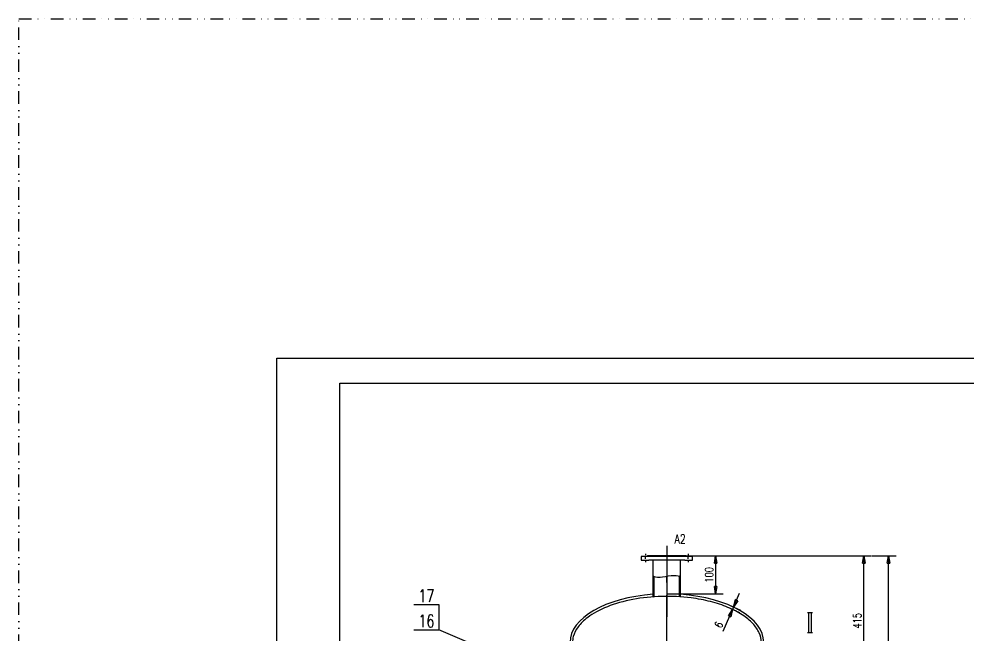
# Model space of a CAD drawing. Header units: millimetres. Extents: x -78 to 2070, y -197 to 1043.
# Drawn here: x -77.8 to 299.5, y 798.5 to 1043.4 of the extents above; entities that cross this region are included whole.
import ezdxf
from ezdxf.enums import TextEntityAlignment as Align

# ---------------------------------------------------------------- set-up
doc = ezdxf.new("R2010")
doc.units = ezdxf.units.MM
doc.header["$LTSCALE"] = 10
doc.linetypes.add('CENTER', pattern=[6.25, 5, -0.5, 0.25, -0.5])
doc.linetypes.add('DIVIDE', pattern=[1.25, 0.5, -0.25, 0, -0.25, 0, -0.25])
for name, color, linetype in [('1', 2, 'Continuous'), ('2', 1, 'Continuous'), ('4', 2, 'CENTER'), ('6', 6, 'DIVIDE')]:
    doc.layers.add(name, color=color, linetype=linetype)
doc.styles.add('HZ', font='txt', dxfattribs={"width": 0.75, "bigfont": 'hztxt'})
doc.dimstyles.new('机械$0', dxfattribs={"dimtxt": 3.2, "dimasz": 3.001, "dimexe": 3, "dimexo": 0, "dimgap": 1, "dimtad": 1, "dimdsep": 46, "dimtxsty": 'HZ', "dimblk": 'CLOSED', "dimcen": 0, "dimclrd": 256, "dimclre": 256, "dimclrt": 256, "dimadec": 0, "dimazin": 0, "dimtfac": 1, "dimtmove": 0, "dimatfit": 3, "dimldrblk": 'CLOSED', "dimfxl": 0, "dimlwd": -1, "dimlwe": -1, "dimarcsym": 0})

# ---------------------------------------------------------------- blocks, each defined once
blk = doc.blocks.new('_Closed')
at = {"color": 0, "linetype": 'ByBlock', "lineweight": -2}
for p, q in [((-1, 0.17), (0, 0)), ((-1, 0.17), (-1, -0.17)), ((0, 0), (-1, -0.17)), ((0, 0), (-1, 0))]:
    blk.add_line(p, q, dxfattribs=at)
blk = doc.blocks.new('*D117')
at = {"layer": '1'}
for p, q in [((179.79, 829.98), (202.19, 829.98)), ((199.19, 826.98), (199.19, 817.83)), ((179.79, 814.83), (202.19, 814.83))]:
    blk.add_line(p, q, dxfattribs=at)
at = {"layer": 'Defpoints', "color": 0}
for p in [(179.79, 829.98), (179.79, 814.83), (199.19, 814.83)]:
    blk.add_point(p, dxfattribs=at)
at = {"layer": '1', "xscale": 3.001, "yscale": 3.001, "zscale": 3.001}
for p, rotation in [((199.19, 829.98), 90), ((199.19, 814.83), 270)]:
    blk.add_blockref('_Closed', p, dxfattribs=dict(at, rotation=rotation))
at = {"layer": '1', "insert": (196.59, 822.4), "char_height": 3.2, "attachment_point": 5, "rotation": 90, "style": 'HZ'}
blk.add_mtext('100', dxfattribs=at)
blk = doc.blocks.new('*D102')
at = {"layer": '1'}
for p, q in [((202.19, 829.98), (261.11, 829.98)), ((258.11, 776.04), (258.11, 826.98)), ((225.41, 773.04), (261.11, 773.04))]:
    blk.add_line(p, q, dxfattribs=at)
at = {"layer": 'Defpoints', "color": 0}
for p in [(202.19, 829.98), (258.11, 829.98), (225.41, 773.04)]:
    blk.add_point(p, dxfattribs=at)
at = {"layer": '1', "xscale": 3.001, "yscale": 3.001, "zscale": 3.001}
for p, rotation in [((258.11, 829.98), 90), ((258.11, 773.04), 270)]:
    blk.add_blockref('_Closed', p, dxfattribs=dict(at, rotation=rotation))
at = {"layer": '1', "insert": (255.51, 804.11), "char_height": 3.2, "attachment_point": 5, "rotation": 90, "style": 'HZ'}
blk.add_mtext('415', dxfattribs=at)
blk = doc.blocks.new('*D107')
at = {"layer": '1'}
for p, q in [((261.36, 829.98), (270.92, 829.98)), ((267.92, 387.95), (267.92, 826.98)), ((261.11, 384.95), (270.92, 384.95))]:
    blk.add_line(p, q, dxfattribs=at)
at = {"layer": 'Defpoints', "color": 0}
for p in [(261.36, 829.98), (267.92, 829.98), (261.11, 384.95)]:
    blk.add_point(p, dxfattribs=at)
at = {"layer": '1', "xscale": 3.001, "yscale": 3.001, "zscale": 3.001}
for p, rotation in [((267.92, 829.98), 90), ((267.92, 384.95), 270)]:
    blk.add_blockref('_Closed', p, dxfattribs=dict(at, rotation=rotation))
at = {"layer": '1', "insert": (265.32, 607.47), "char_height": 3.2, "attachment_point": 5, "rotation": 90, "style": 'HZ'}
blk.add_mtext('~3962', dxfattribs=at)
blk = doc.blocks.new('*D126')
at = {"layer": '1'}
for p, q in [((207.53, 812.33), (208.73, 815.07)), ((204.78, 809.16), (208.67, 807.46)), ((205.18, 810.08), (209.07, 808.37)), ((206.32, 809.58), (205.92, 808.66)), ((204.71, 805.91), (202.06, 799.87))]:
    blk.add_line(p, q, dxfattribs=at)
at = {"layer": 'Defpoints', "color": 0}
for p in [(204.78, 809.16), (205.18, 810.08), (205.92, 808.66)]:
    blk.add_point(p, dxfattribs=at)
at = {"layer": '1', "xscale": 3.001, "yscale": 3.001, "zscale": 3.001}
for p, rotation in [((206.32, 809.58), 246.3053679741885), ((205.92, 808.66), 66.30536797418856)]:
    blk.add_blockref('_Closed', p, dxfattribs=dict(at, rotation=rotation))
at = {"layer": '1', "insert": (200.4, 802.56), "char_height": 3.2, "attachment_point": 5, "rotation": 66.3054, "style": 'HZ'}
blk.add_mtext('6', dxfattribs=at)

msp = doc.modelspace()

# ---------------------------------------------------------------- linework, layer by layer
at = {"layer": '1'}
for p, q in [((24.742, 908.556), (618.742, 908.556)), ((171.258, 830.713), (171.258, 830.226)), ((188.321, 830.713), (188.32, 830.226)), ((171.258, 828.763), (171.258, 829.413)), ((171.258, 827.951), (171.258, 827.463)), ((188.32, 828.763), (188.32, 829.413)), ((188.32, 827.951), (188.32, 827.463)), ((174.535, 821.82), (174.386, 821.671)), ((174.386, 821.096), (174.711, 821.421)), ((174.711, 820.847), (174.386, 820.522)), ((174.386, 819.947), (174.711, 820.272)), ((174.711, 819.698), (174.386, 819.372)), ((174.386, 818.798), (174.711, 819.123)), ((184.903, 821.848), (184.867, 821.812)), ((184.867, 821.238), (185.192, 821.563)), ((185.192, 820.988), (184.867, 820.663)), ((184.867, 820.088), (185.192, 820.414)), ((185.192, 819.839), (184.867, 819.514)), ((184.867, 818.939), (185.192, 819.264)), ((174.711, 818.548), (174.386, 818.223)), ((174.386, 817.649), (174.711, 817.974)), ((174.386, 817.074), (174.711, 817.399)), ((174.711, 816.825), (174.386, 816.499)), ((174.386, 815.925), (174.711, 816.25)), ((174.711, 815.675), (174.386, 815.35)), ((174.386, 814.776), (174.711, 815.101)), ((174.711, 817.399), (174.442, 817.131)), ((185.192, 818.69), (184.867, 818.365)), ((184.867, 817.79), (185.192, 818.115)), ((185.192, 817.54), (184.867, 817.215)), ((184.867, 817.215), (185.192, 817.54)), ((185.192, 816.966), (184.867, 816.641)), ((184.867, 816.066), (185.192, 816.391)), ((185.192, 815.817), (184.867, 815.492)), ((184.867, 814.917), (185.192, 815.242)), ((174.711, 814.526), (174.386, 814.201)), ((174.386, 813.626), (174.711, 813.952)), ((185.192, 814.667), (184.867, 814.342)), ((184.867, 813.768), (185.192, 814.093)), ((184.867, 813.768), (185.192, 814.093)), ((89.176, 810.559), (89.176, 800.559)), ((235.741, 807.478), (237.741, 807.478)), ((236.241, 799.478), (236.241, 807.478)), ((237.241, 799.478), (237.241, 807.478)), ((137.056, 780.081), (89.176, 800.559)), ((235.741, 799.478), (237.741, 799.478))]:
    msp.add_line(p, q, dxfattribs=at)
msp.add_lwpolyline([(24.742, 908.556), (618.742, 908.556), (618.742, 67.556), (24.742, 67.556)], close=True, dxfattribs=at)
msp.add_lwpolyline([(174.481, 821.848), (174.754, 821.733), (175.303, 821.605), (176.068, 821.522), (177.087, 821.532), (178.094, 821.63), (179.212, 821.781), (180.366, 821.948), (181.484, 822.094), (182.491, 822.182), (183.51, 822.174), (184.276, 822.068), (184.824, 821.918), (185.192, 821.776)], dxfattribs=at)
at = {"layer": '2'}
for p, q in [((49.742, 77.734), (49.742, 898.556)), ((49.742, 898.556), (608.742, 898.556)), ((169.633, 829.738), (169.633, 828.195)), ((171.908, 829.738), (169.633, 829.738)), ((169.633, 828.195), (172.631, 828.195)), ((172.152, 829.982), (171.908, 829.738)), ((187.67, 829.738), (171.908, 829.738)), ((187.427, 829.982), (172.152, 829.982)), ((186.947, 828.195), (172.631, 828.195)), ((174.386, 813.664), (174.386, 828.195)), ((185.192, 813.665), (185.192, 828.195)), ((186.947, 828.195), (189.945, 828.195)), ((187.67, 829.738), (187.427, 829.982)), ((189.945, 829.738), (187.67, 829.738)), ((189.945, 828.195), (189.945, 829.738)), ((174.711, 813.687), (174.711, 821.776)), ((184.867, 813.687), (184.867, 821.857)), ((79.176, 810.559), (89.176, 810.559)), ((79.176, 800.559), (89.176, 800.559))]:
    msp.add_line(p, q, dxfattribs=at)
for start_param, end_param in [(-1.4299505, 0), (3.1415927, 4.5716234)]:
    msp.add_ellipse((179.791, 795.608), major_axis=(-38.5, 0), ratio=0.5, start_param=start_param, end_param=end_param, dxfattribs=at)
msp.add_open_spline([(217.291, 795.608), (217.291, 796.867), (217.016, 798.129), (215.898, 800.64), (215.052, 801.887), (212.796, 804.295), (211.387, 805.453), (208.067, 807.604), (206.158, 808.597), (201.934, 810.355), (199.621, 811.122), (194.705, 812.387), (192.104, 812.886), (185.625, 813.735), (181.669, 813.936), (173.822, 813.725), (169.934, 813.312), (162.606, 811.916), (159.168, 810.933), (153.085, 808.502), (150.44, 807.054), (146.769, 804.291), (145.499, 803.044), (143.58, 800.484), (142.931, 799.174), (142.389, 797.112), (142.29, 796.36), (142.29, 795.608)], degree=3, knots=[3.1415927, 3.1415927, 3.1415927, 3.1415927, 3.3606684, 3.3606684, 3.5797441, 3.5797441, 3.7988198, 3.7988198, 4.0178956, 4.0178956, 4.2369713, 4.2369713, 4.456047, 4.456047, 4.7662344, 4.7662344, 5.0764219, 5.0764219, 5.3866093, 5.3866093, 5.6967967, 5.6967967, 5.9245888, 5.9245888, 6.152381, 6.152381, 6.2831853, 6.2831853, 6.2831853, 6.2831853], dxfattribs=at)
at = {"layer": '4'}
for p, q in [((179.791, 833.892), (179.791, 805.699)), ((179.79, 576.819), (179.79, 823.734))]:
    msp.add_line(p, q, dxfattribs=at)
at = {"layer": '6'}
msp.add_lwpolyline([(-77.797, 1043.386), (2070.367, 1043.386), (2070.367, -196.857), (-77.797, -196.857)], close=True, dxfattribs=at)

# ---------------------------------------------------------------- texts
at = {"layer": '1', "style": 'HZ', "width": 0.75}
for s, height, p in [('A2', 3.68, (185.054, 834.824)), ('17', 4.9925, (84.176, 811.559)), ('16', 4.9925, (84.176, 801.559))]:
    msp.add_text(s, height=height, dxfattribs=at).set_placement(p, align=Align.CENTER)

# ---------------------------------------------------------------- dimensions: what is measured, and where the dimension line sits
at = {"layer": '1'}
for base, p1, p2, text, picture, middle in [((199.187, 814.828), (179.791, 829.982), (179.791, 814.828), '100', '*D117', (196.587, 822.405)), ((267.922, 829.982), (261.107, 384.949), (261.357, 829.982), '~3962', '*D107', (265.322, 607.466))]:
    dim = msp.add_linear_dim(base=base, p1=p1, p2=p2, angle=90, text=text, dimstyle='机械$0', dxfattribs=at)
    dim.commit()
    dim.dimension.update_dxf_attribs({"geometry": picture, "text_midpoint": middle})
dim = msp.add_linear_dim(base=(258.107, 829.982), p1=(225.415, 773.036), p2=(202.187, 829.982), angle=90, text='415', dimstyle='机械$0', dxfattribs=at)
dim.commit()
dim.dimension.update_dxf_attribs({"geometry": '*D102', "text_midpoint": (258.107, 804.112), "dimtype": 160})
dim = msp.add_aligned_dim(p1=(205.184, 810.077), p2=(204.783, 809.161), distance=1.241, text='6', dimstyle='机械$0', dxfattribs=at)
dim.commit()
dim.dimension.update_dxf_attribs({"geometry": '*D126', "text_midpoint": (200.403, 802.563)})

doc.saveas('drawing.dxf')
